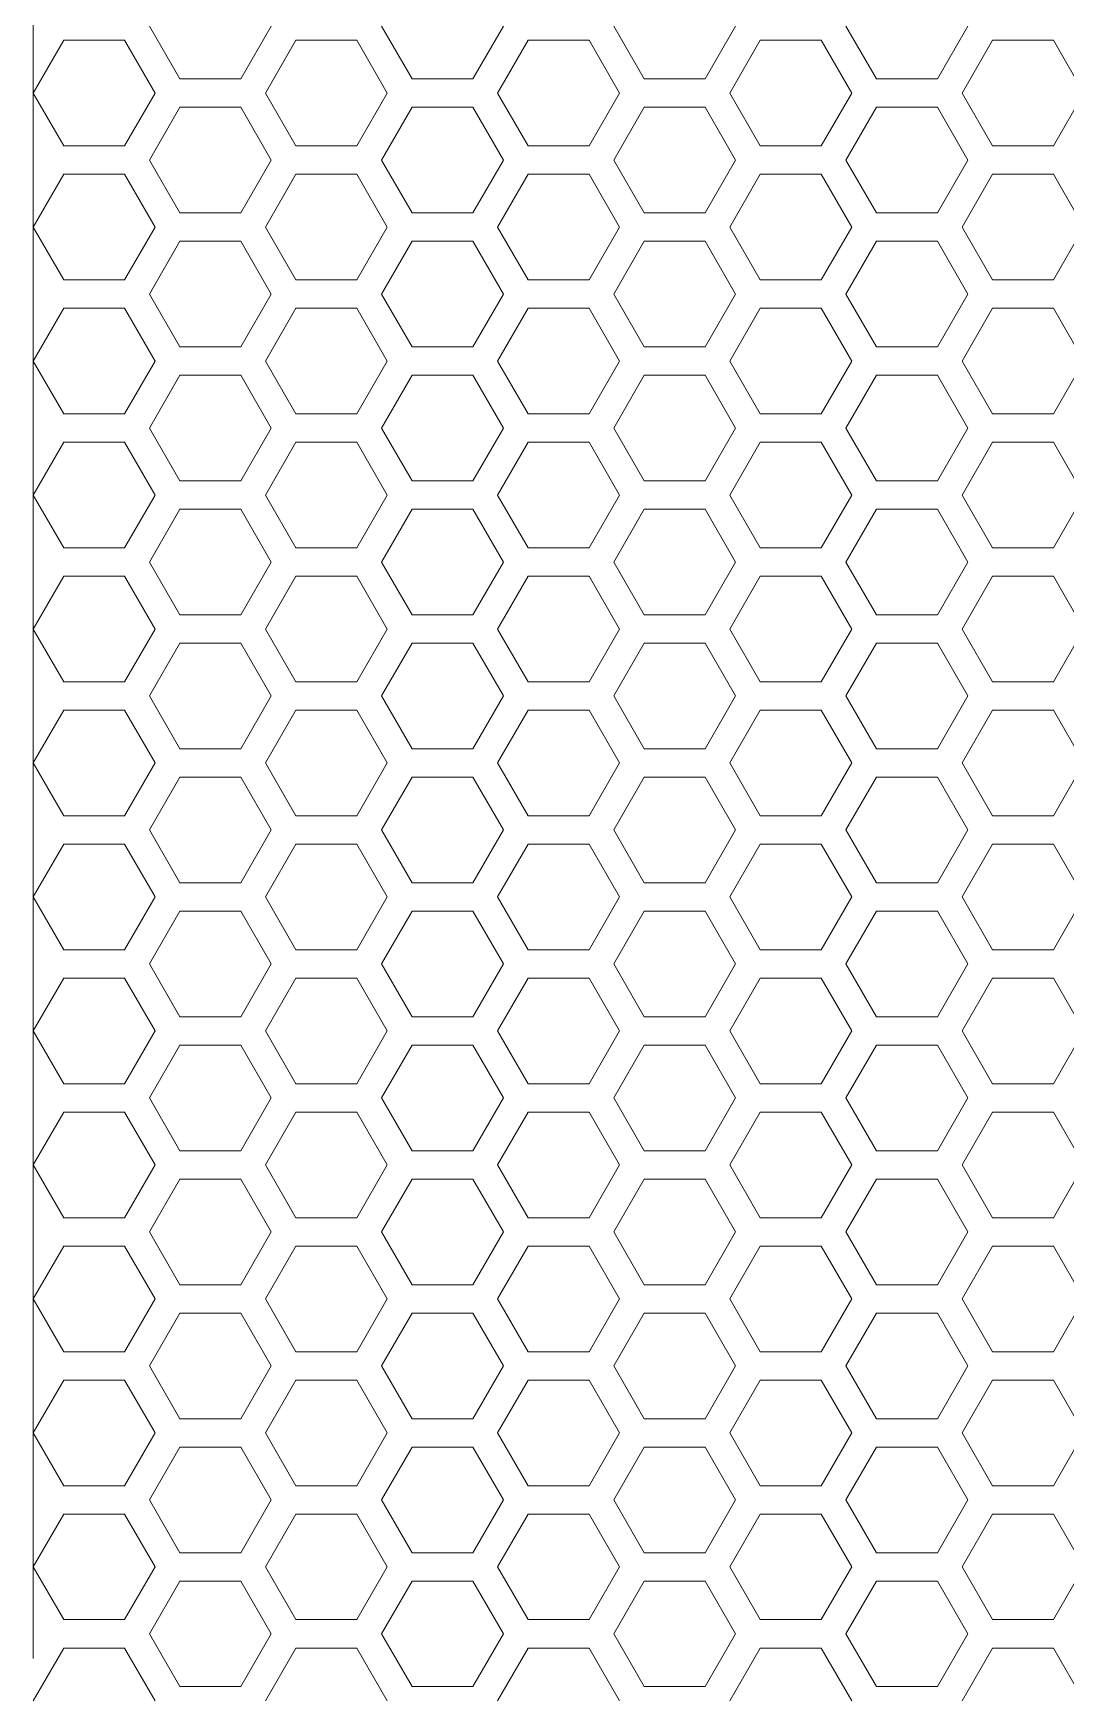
# Model space of a CAD drawing. Header units: millimetres. Extents: x 0 to 140, y -17 to 195.
# Drawn here: x 103.6 to 108.22, y 137.03 to 144.45 of the extents above; entities that cross this region are included whole.
import ezdxf

# ---------------------------------------------------------------- set-up
doc = ezdxf.new("R2010")
doc.units = ezdxf.units.MM
doc.layers.add('4203-42785_1_0', color=7, linetype='Continuous')

# ---------------------------------------------------------------- blocks, each defined once
blk = doc.blocks.new('a')
at = {"layer": '4203-42785_1_0', "color": 0, "linetype": 'ByBlock', "lineweight": 9}
for p, q in [((1506.9262, 457.2889), (1506.8194, 457.104)), ((1507.1396, 457.2889), (1506.9262, 457.2889)), ((1507.2464, 457.104), (1507.1396, 457.2889)), ((1507.2261, 457.3388), (1507.3328, 457.1539)), ((1507.5463, 457.1539), (1507.653, 457.3388)), ((1507.7395, 457.2889), (1507.6327, 457.104)), ((1507.9529, 457.2889), (1507.7395, 457.2889)), ((1508.0596, 457.104), (1507.9529, 457.2889)), ((1508.0394, 457.3388), (1508.1461, 457.1539)), ((1508.3595, 457.1539), (1508.4662, 457.3388)), ((1508.5527, 457.2889), (1508.446, 457.104)), ((1508.7661, 457.2889), (1508.5527, 457.2889)), ((1508.8728, 457.104), (1508.7661, 457.2889)), ((1508.8527, 457.3388), (1508.9594, 457.1539)), ((1509.1728, 457.1539), (1509.2795, 457.3388)), ((1509.366, 457.2889), (1509.2593, 457.104)), ((1509.5794, 457.2889), (1509.366, 457.2889)), ((1509.6862, 457.104), (1509.5794, 457.2889)), ((1509.6659, 457.3388), (1509.7726, 457.1539)), ((1509.9861, 457.1539), (1510.0928, 457.3388)), ((1510.1793, 457.2889), (1510.0725, 457.104)), ((1510.3927, 457.2889), (1510.1793, 457.2889)), ((1510.4994, 457.104), (1510.3927, 457.2889)), ((1507.3328, 457.1539), (1507.5463, 457.1539)), ((1508.1461, 457.1539), (1508.3595, 457.1539)), ((1508.9594, 457.1539), (1509.1728, 457.1539)), ((1509.7726, 457.1539), (1509.9861, 457.1539)), ((1506.8194, 457.104), (1506.9262, 456.9191)), ((1507.1396, 456.9191), (1507.2464, 457.104)), ((1507.6327, 457.104), (1507.7395, 456.9191)), ((1507.9529, 456.9191), (1508.0596, 457.104)), ((1508.446, 457.104), (1508.5527, 456.9191)), ((1508.7661, 456.9191), (1508.8728, 457.104)), ((1509.2593, 457.104), (1509.366, 456.9191)), ((1509.5794, 456.9191), (1509.6862, 457.104)), ((1510.0725, 457.104), (1510.1793, 456.9191)), ((1510.3927, 456.9191), (1510.4994, 457.104)), ((1507.3328, 457.0541), (1507.2261, 456.8692)), ((1507.5463, 457.0541), (1507.3328, 457.0541)), ((1507.653, 456.8692), (1507.5463, 457.0541)), ((1508.1461, 457.0541), (1508.0394, 456.8692)), ((1508.3595, 457.0541), (1508.1461, 457.0541)), ((1508.4662, 456.8692), (1508.3595, 457.0541)), ((1508.9594, 457.0541), (1508.8527, 456.8692)), ((1509.1728, 457.0541), (1508.9594, 457.0541)), ((1509.2795, 456.8692), (1509.1728, 457.0541)), ((1509.7726, 457.0541), (1509.6659, 456.8692)), ((1509.9861, 457.0541), (1509.7726, 457.0541)), ((1510.0928, 456.8692), (1509.9861, 457.0541)), ((1506.9262, 456.9191), (1507.1396, 456.9191)), ((1507.7395, 456.9191), (1507.9529, 456.9191)), ((1508.5527, 456.9191), (1508.7661, 456.9191)), ((1509.366, 456.9191), (1509.5794, 456.9191)), ((1510.1793, 456.9191), (1510.3927, 456.9191)), ((1507.2261, 456.8692), (1507.3328, 456.6844)), ((1507.5463, 456.6844), (1507.653, 456.8692)), ((1508.0394, 456.8692), (1508.1461, 456.6844)), ((1508.3595, 456.6844), (1508.4662, 456.8692)), ((1508.8527, 456.8692), (1508.9594, 456.6844)), ((1509.1728, 456.6844), (1509.2795, 456.8692)), ((1509.6659, 456.8692), (1509.7726, 456.6844)), ((1509.9861, 456.6844), (1510.0928, 456.8692)), ((1506.9262, 456.8193), (1506.8194, 456.6345)), ((1507.1396, 456.8193), (1506.9262, 456.8193)), ((1507.2464, 456.6345), (1507.1396, 456.8193)), ((1507.7395, 456.8193), (1507.6327, 456.6345)), ((1507.9529, 456.8193), (1507.7395, 456.8193)), ((1508.0596, 456.6345), (1507.9529, 456.8193)), ((1508.5527, 456.8193), (1508.446, 456.6345)), ((1508.7661, 456.8193), (1508.5527, 456.8193)), ((1508.8728, 456.6345), (1508.7661, 456.8193)), ((1509.366, 456.8193), (1509.2593, 456.6345)), ((1509.5794, 456.8193), (1509.366, 456.8193)), ((1509.6862, 456.6345), (1509.5794, 456.8193)), ((1510.1793, 456.8193), (1510.0725, 456.6345)), ((1510.3927, 456.8193), (1510.1793, 456.8193)), ((1510.4994, 456.6345), (1510.3927, 456.8193)), ((1507.3328, 456.6844), (1507.5463, 456.6844)), ((1508.1461, 456.6844), (1508.3595, 456.6844)), ((1508.9594, 456.6844), (1509.1728, 456.6844)), ((1509.7726, 456.6844), (1509.9861, 456.6844)), ((1506.8194, 456.6345), (1506.9262, 456.4496)), ((1507.1396, 456.4496), (1507.2464, 456.6345)), ((1507.6327, 456.6345), (1507.7395, 456.4496)), ((1507.9529, 456.4496), (1508.0596, 456.6345)), ((1508.446, 456.6345), (1508.5527, 456.4496)), ((1508.7661, 456.4496), (1508.8728, 456.6345)), ((1509.2593, 456.6345), (1509.366, 456.4496)), ((1509.5794, 456.4496), (1509.6862, 456.6345)), ((1510.0725, 456.6345), (1510.1793, 456.4496)), ((1510.3927, 456.4496), (1510.4994, 456.6345)), ((1507.3328, 456.5846), (1507.2261, 456.3997)), ((1507.5463, 456.5846), (1507.3328, 456.5846)), ((1507.653, 456.3997), (1507.5463, 456.5846)), ((1508.1461, 456.5846), (1508.0394, 456.3997)), ((1508.3595, 456.5846), (1508.1461, 456.5846)), ((1508.4662, 456.3997), (1508.3595, 456.5846)), ((1508.9594, 456.5846), (1508.8527, 456.3997)), ((1509.1728, 456.5846), (1508.9594, 456.5846)), ((1509.2795, 456.3997), (1509.1728, 456.5846)), ((1509.7726, 456.5846), (1509.6659, 456.3997)), ((1509.9861, 456.5846), (1509.7726, 456.5846)), ((1510.0928, 456.3997), (1509.9861, 456.5846)), ((1506.9262, 456.4496), (1507.1396, 456.4496)), ((1507.7395, 456.4496), (1507.9529, 456.4496)), ((1508.5527, 456.4496), (1508.7661, 456.4496)), ((1509.366, 456.4496), (1509.5794, 456.4496)), ((1510.1793, 456.4496), (1510.3927, 456.4496)), ((1507.2261, 456.3997), (1507.3328, 456.2148)), ((1507.5463, 456.2148), (1507.653, 456.3997)), ((1508.0394, 456.3997), (1508.1461, 456.2148)), ((1508.3595, 456.2148), (1508.4662, 456.3997)), ((1508.8527, 456.3997), (1508.9594, 456.2148)), ((1509.1728, 456.2148), (1509.2795, 456.3997)), ((1509.6659, 456.3997), (1509.7726, 456.2148)), ((1509.9861, 456.2148), (1510.0928, 456.3997)), ((1506.9262, 456.3498), (1506.8194, 456.1649)), ((1507.1396, 456.3498), (1506.9262, 456.3498)), ((1507.2464, 456.1649), (1507.1396, 456.3498)), ((1507.7395, 456.3498), (1507.6327, 456.1649)), ((1507.9529, 456.3498), (1507.7395, 456.3498)), ((1508.0596, 456.1649), (1507.9529, 456.3498)), ((1508.5527, 456.3498), (1508.446, 456.1649)), ((1508.7661, 456.3498), (1508.5527, 456.3498)), ((1508.8728, 456.1649), (1508.7661, 456.3498)), ((1509.366, 456.3498), (1509.2593, 456.1649)), ((1509.5794, 456.3498), (1509.366, 456.3498)), ((1509.6862, 456.1649), (1509.5794, 456.3498)), ((1510.1793, 456.3498), (1510.0725, 456.1649)), ((1510.3927, 456.3498), (1510.1793, 456.3498)), ((1510.4994, 456.1649), (1510.3927, 456.3498)), ((1507.3328, 456.2148), (1507.5463, 456.2148)), ((1508.1461, 456.2148), (1508.3595, 456.2148)), ((1508.9594, 456.2148), (1509.1728, 456.2148)), ((1509.7726, 456.2148), (1509.9861, 456.2148)), ((1506.8194, 456.1649), (1506.9262, 455.9801)), ((1507.1396, 455.9801), (1507.2464, 456.1649)), ((1507.6327, 456.1649), (1507.7395, 455.9801)), ((1507.9529, 455.9801), (1508.0596, 456.1649)), ((1508.446, 456.1649), (1508.5527, 455.9801)), ((1508.7661, 455.9801), (1508.8728, 456.1649)), ((1509.2593, 456.1649), (1509.366, 455.9801)), ((1509.5794, 455.9801), (1509.6862, 456.1649)), ((1510.0725, 456.1649), (1510.1793, 455.9801)), ((1510.3927, 455.9801), (1510.4994, 456.1649)), ((1507.3328, 456.115), (1507.2261, 455.9301)), ((1507.5463, 456.115), (1507.3328, 456.115)), ((1507.653, 455.9301), (1507.5463, 456.115)), ((1508.1461, 456.115), (1508.0394, 455.9301)), ((1508.3595, 456.115), (1508.1461, 456.115)), ((1508.4662, 455.9301), (1508.3595, 456.115)), ((1508.9594, 456.115), (1508.8527, 455.9301)), ((1509.1728, 456.115), (1508.9594, 456.115)), ((1509.2795, 455.9301), (1509.1728, 456.115)), ((1509.7726, 456.115), (1509.6659, 455.9301)), ((1509.9861, 456.115), (1509.7726, 456.115)), ((1510.0928, 455.9301), (1509.9861, 456.115)), ((1506.9262, 455.9801), (1507.1396, 455.9801)), ((1507.7395, 455.9801), (1507.9529, 455.9801)), ((1508.5527, 455.9801), (1508.7661, 455.9801)), ((1509.366, 455.9801), (1509.5794, 455.9801)), ((1510.1793, 455.9801), (1510.3927, 455.9801)), ((1507.2261, 455.9301), (1507.3328, 455.7453)), ((1507.5463, 455.7453), (1507.653, 455.9301)), ((1508.0394, 455.9301), (1508.1461, 455.7453)), ((1508.3595, 455.7453), (1508.4662, 455.9301)), ((1508.8527, 455.9301), (1508.9594, 455.7453)), ((1509.1728, 455.7453), (1509.2795, 455.9301)), ((1509.6659, 455.9301), (1509.7726, 455.7453)), ((1509.9861, 455.7453), (1510.0928, 455.9301)), ((1506.9262, 455.8802), (1506.8194, 455.6954)), ((1507.1396, 455.8802), (1506.9262, 455.8802)), ((1507.2464, 455.6954), (1507.1396, 455.8802)), ((1507.7395, 455.8802), (1507.6327, 455.6954)), ((1507.9529, 455.8802), (1507.7395, 455.8802)), ((1508.0596, 455.6954), (1507.9529, 455.8802)), ((1508.5527, 455.8802), (1508.446, 455.6954)), ((1508.7661, 455.8802), (1508.5527, 455.8802)), ((1508.8728, 455.6954), (1508.7661, 455.8802)), ((1509.366, 455.8802), (1509.2593, 455.6954)), ((1509.5794, 455.8802), (1509.366, 455.8802)), ((1509.6862, 455.6954), (1509.5794, 455.8802)), ((1510.1793, 455.8802), (1510.0725, 455.6954)), ((1510.3927, 455.8802), (1510.1793, 455.8802)), ((1510.4994, 455.6954), (1510.3927, 455.8802)), ((1507.3328, 455.7453), (1507.5463, 455.7453)), ((1508.1461, 455.7453), (1508.3595, 455.7453)), ((1508.9594, 455.7453), (1509.1728, 455.7453)), ((1509.7726, 455.7453), (1509.9861, 455.7453)), ((1506.8194, 455.6954), (1506.9262, 455.5105)), ((1507.1396, 455.5105), (1507.2464, 455.6954)), ((1507.6327, 455.6954), (1507.7395, 455.5105)), ((1507.9529, 455.5105), (1508.0596, 455.6954)), ((1508.446, 455.6954), (1508.5527, 455.5105)), ((1508.7661, 455.5105), (1508.8728, 455.6954)), ((1509.2593, 455.6954), (1509.366, 455.5105)), ((1509.5794, 455.5105), (1509.6862, 455.6954)), ((1510.0725, 455.6954), (1510.1793, 455.5105)), ((1510.3927, 455.5105), (1510.4994, 455.6954)), ((1507.3328, 455.6455), (1507.2261, 455.4606)), ((1507.5463, 455.6455), (1507.3328, 455.6455)), ((1507.653, 455.4606), (1507.5463, 455.6455)), ((1508.1461, 455.6455), (1508.0394, 455.4606)), ((1508.3595, 455.6455), (1508.1461, 455.6455)), ((1508.4662, 455.4606), (1508.3595, 455.6455)), ((1508.9594, 455.6455), (1508.8527, 455.4606)), ((1509.1728, 455.6455), (1508.9594, 455.6455)), ((1509.2795, 455.4606), (1509.1728, 455.6455)), ((1509.7726, 455.6455), (1509.6659, 455.4606)), ((1509.9861, 455.6455), (1509.7726, 455.6455)), ((1510.0928, 455.4606), (1509.9861, 455.6455)), ((1506.9262, 455.5105), (1507.1396, 455.5105)), ((1507.7395, 455.5105), (1507.9529, 455.5105)), ((1508.5527, 455.5105), (1508.7661, 455.5105)), ((1509.366, 455.5105), (1509.5794, 455.5105)), ((1510.1793, 455.5105), (1510.3927, 455.5105)), ((1507.2261, 455.4606), (1507.3328, 455.2757)), ((1507.5463, 455.2757), (1507.653, 455.4606)), ((1508.0394, 455.4606), (1508.1461, 455.2757)), ((1508.3595, 455.2757), (1508.4662, 455.4606)), ((1508.8527, 455.4606), (1508.9594, 455.2757)), ((1509.1728, 455.2757), (1509.2795, 455.4606)), ((1509.6659, 455.4606), (1509.7726, 455.2757)), ((1509.9861, 455.2757), (1510.0928, 455.4606)), ((1506.9262, 455.4107), (1506.8194, 455.2258)), ((1507.1396, 455.4107), (1506.9262, 455.4107)), ((1507.2464, 455.2258), (1507.1396, 455.4107)), ((1507.7395, 455.4107), (1507.6327, 455.2258)), ((1507.9529, 455.4107), (1507.7395, 455.4107)), ((1508.0596, 455.2258), (1507.9529, 455.4107)), ((1508.5527, 455.4107), (1508.446, 455.2258)), ((1508.7661, 455.4107), (1508.5527, 455.4107)), ((1508.8728, 455.2258), (1508.7661, 455.4107)), ((1509.366, 455.4107), (1509.2593, 455.2258)), ((1509.5794, 455.4107), (1509.366, 455.4107)), ((1509.6862, 455.2258), (1509.5794, 455.4107)), ((1510.1793, 455.4107), (1510.0725, 455.2258)), ((1510.3927, 455.4107), (1510.1793, 455.4107)), ((1510.4994, 455.2258), (1510.3927, 455.4107)), ((1507.3328, 455.2757), (1507.5463, 455.2757)), ((1508.1461, 455.2757), (1508.3595, 455.2757)), ((1508.9594, 455.2757), (1509.1728, 455.2757)), ((1509.7726, 455.2757), (1509.9861, 455.2757)), ((1506.8194, 455.2258), (1506.9262, 455.041)), ((1507.1396, 455.041), (1507.2464, 455.2258)), ((1507.6327, 455.2258), (1507.7395, 455.041)), ((1507.9529, 455.041), (1508.0596, 455.2258)), ((1508.446, 455.2258), (1508.5527, 455.041)), ((1508.7661, 455.041), (1508.8728, 455.2258)), ((1509.2593, 455.2258), (1509.366, 455.041)), ((1509.5794, 455.041), (1509.6862, 455.2258)), ((1510.0725, 455.2258), (1510.1793, 455.041)), ((1510.3927, 455.041), (1510.4994, 455.2258)), ((1507.3328, 455.1759), (1507.2261, 454.9911)), ((1507.5463, 455.1759), (1507.3328, 455.1759)), ((1507.653, 454.9911), (1507.5463, 455.1759)), ((1508.1461, 455.1759), (1508.0394, 454.9911)), ((1508.3595, 455.1759), (1508.1461, 455.1759)), ((1508.4662, 454.9911), (1508.3595, 455.1759)), ((1508.9594, 455.1759), (1508.8527, 454.9911)), ((1509.1728, 455.1759), (1508.9594, 455.1759)), ((1509.2795, 454.9911), (1509.1728, 455.1759)), ((1509.7726, 455.1759), (1509.6659, 454.9911)), ((1509.9861, 455.1759), (1509.7726, 455.1759)), ((1510.0928, 454.9911), (1509.9861, 455.1759)), ((1506.9262, 455.041), (1507.1396, 455.041)), ((1507.7395, 455.041), (1507.9529, 455.041)), ((1508.5527, 455.041), (1508.7661, 455.041)), ((1509.366, 455.041), (1509.5794, 455.041)), ((1510.1793, 455.041), (1510.3927, 455.041)), ((1507.2261, 454.9911), (1507.3328, 454.8062)), ((1507.5463, 454.8062), (1507.653, 454.9911)), ((1508.0394, 454.9911), (1508.1461, 454.8062)), ((1508.3595, 454.8062), (1508.4662, 454.9911)), ((1508.8527, 454.9911), (1508.9594, 454.8062)), ((1509.1728, 454.8062), (1509.2795, 454.9911)), ((1509.6659, 454.9911), (1509.7726, 454.8062)), ((1509.9861, 454.8062), (1510.0928, 454.9911)), ((1506.9262, 454.9411), (1506.8194, 454.7563)), ((1507.1396, 454.9411), (1506.9262, 454.9411)), ((1507.2464, 454.7563), (1507.1396, 454.9411)), ((1507.7395, 454.9411), (1507.6327, 454.7563)), ((1507.9529, 454.9411), (1507.7395, 454.9411)), ((1508.0596, 454.7563), (1507.9529, 454.9411)), ((1508.5527, 454.9411), (1508.446, 454.7563)), ((1508.7661, 454.9411), (1508.5527, 454.9411)), ((1508.8728, 454.7563), (1508.7661, 454.9411)), ((1509.366, 454.9411), (1509.2593, 454.7563)), ((1509.5794, 454.9411), (1509.366, 454.9411)), ((1509.6862, 454.7563), (1509.5794, 454.9411)), ((1510.1793, 454.9411), (1510.0725, 454.7563)), ((1510.3927, 454.9411), (1510.1793, 454.9411)), ((1510.4994, 454.7563), (1510.3927, 454.9411)), ((1507.3328, 454.8062), (1507.5463, 454.8062)), ((1508.1461, 454.8062), (1508.3595, 454.8062)), ((1508.9594, 454.8062), (1509.1728, 454.8062)), ((1509.7726, 454.8062), (1509.9861, 454.8062)), ((1506.8194, 454.7563), (1506.9262, 454.5714)), ((1507.1396, 454.5714), (1507.2464, 454.7563)), ((1507.6327, 454.7563), (1507.7395, 454.5714)), ((1507.9529, 454.5714), (1508.0596, 454.7563)), ((1508.446, 454.7563), (1508.5527, 454.5714)), ((1508.7661, 454.5714), (1508.8728, 454.7563)), ((1509.2593, 454.7563), (1509.366, 454.5714)), ((1509.5794, 454.5714), (1509.6862, 454.7563)), ((1510.0725, 454.7563), (1510.1793, 454.5714)), ((1510.3927, 454.5714), (1510.4994, 454.7563)), ((1507.3328, 454.7064), (1507.2261, 454.5215)), ((1507.5463, 454.7064), (1507.3328, 454.7064)), ((1507.653, 454.5215), (1507.5463, 454.7064)), ((1508.1461, 454.7064), (1508.0394, 454.5215)), ((1508.3595, 454.7064), (1508.1461, 454.7064)), ((1508.4662, 454.5215), (1508.3595, 454.7064)), ((1508.9594, 454.7064), (1508.8527, 454.5215)), ((1509.1728, 454.7064), (1508.9594, 454.7064)), ((1509.2795, 454.5215), (1509.1728, 454.7064)), ((1509.7726, 454.7064), (1509.6659, 454.5215)), ((1509.9861, 454.7064), (1509.7726, 454.7064)), ((1510.0928, 454.5215), (1509.9861, 454.7064)), ((1506.9262, 454.5714), (1507.1396, 454.5714)), ((1507.7395, 454.5714), (1507.9529, 454.5714)), ((1508.5527, 454.5714), (1508.7661, 454.5714)), ((1509.366, 454.5714), (1509.5794, 454.5714)), ((1510.1793, 454.5714), (1510.3927, 454.5714)), ((1507.2261, 454.5215), (1507.3328, 454.3366)), ((1507.5463, 454.3366), (1507.653, 454.5215)), ((1508.0394, 454.5215), (1508.1461, 454.3366)), ((1508.3595, 454.3366), (1508.4662, 454.5215)), ((1508.8527, 454.5215), (1508.9594, 454.3366)), ((1509.1728, 454.3366), (1509.2795, 454.5215)), ((1509.6659, 454.5215), (1509.7726, 454.3366)), ((1509.9861, 454.3366), (1510.0928, 454.5215)), ((1506.9262, 454.4716), (1506.8194, 454.2867)), ((1507.1396, 454.4716), (1506.9262, 454.4716)), ((1507.2464, 454.2867), (1507.1396, 454.4716)), ((1507.7395, 454.4716), (1507.6327, 454.2867)), ((1507.9529, 454.4716), (1507.7395, 454.4716)), ((1508.0596, 454.2867), (1507.9529, 454.4716)), ((1508.5527, 454.4716), (1508.446, 454.2867)), ((1508.7661, 454.4716), (1508.5527, 454.4716)), ((1508.8728, 454.2867), (1508.7661, 454.4716)), ((1509.366, 454.4716), (1509.2593, 454.2867)), ((1509.5794, 454.4716), (1509.366, 454.4716)), ((1509.6862, 454.2867), (1509.5794, 454.4716)), ((1510.1793, 454.4716), (1510.0725, 454.2867)), ((1510.3927, 454.4716), (1510.1793, 454.4716)), ((1510.4994, 454.2867), (1510.3927, 454.4716)), ((1507.3328, 454.3366), (1507.5463, 454.3366)), ((1508.1461, 454.3366), (1508.3595, 454.3366)), ((1508.9594, 454.3366), (1509.1728, 454.3366)), ((1509.7726, 454.3366), (1509.9861, 454.3366)), ((1506.8194, 454.2867), (1506.9262, 454.1019)), ((1507.1396, 454.1019), (1507.2464, 454.2867)), ((1507.6327, 454.2867), (1507.7395, 454.1019)), ((1507.9529, 454.1019), (1508.0596, 454.2867)), ((1508.446, 454.2867), (1508.5527, 454.1019)), ((1508.7661, 454.1019), (1508.8728, 454.2867)), ((1509.2593, 454.2867), (1509.366, 454.1019)), ((1509.5794, 454.1019), (1509.6862, 454.2867)), ((1510.0725, 454.2867), (1510.1793, 454.1019)), ((1510.3927, 454.1019), (1510.4994, 454.2867)), ((1507.3328, 454.2368), (1507.2261, 454.052)), ((1507.5463, 454.2368), (1507.3328, 454.2368)), ((1507.653, 454.052), (1507.5463, 454.2368)), ((1508.1461, 454.2368), (1508.0394, 454.052)), ((1508.3595, 454.2368), (1508.1461, 454.2368)), ((1508.4662, 454.052), (1508.3595, 454.2368)), ((1508.9594, 454.2368), (1508.8527, 454.052)), ((1509.1728, 454.2368), (1508.9594, 454.2368)), ((1509.2795, 454.052), (1509.1728, 454.2368)), ((1509.7726, 454.2368), (1509.6659, 454.052)), ((1509.9861, 454.2368), (1509.7726, 454.2368)), ((1510.0928, 454.052), (1509.9861, 454.2368)), ((1506.9262, 454.1019), (1507.1396, 454.1019)), ((1507.7395, 454.1019), (1507.9529, 454.1019)), ((1508.5527, 454.1019), (1508.7661, 454.1019)), ((1509.366, 454.1019), (1509.5794, 454.1019)), ((1510.1793, 454.1019), (1510.3927, 454.1019)), ((1507.2261, 454.052), (1507.3328, 453.8671)), ((1507.5463, 453.8671), (1507.653, 454.052)), ((1508.0394, 454.052), (1508.1461, 453.8671)), ((1508.3595, 453.8671), (1508.4662, 454.052)), ((1508.8527, 454.052), (1508.9594, 453.8671)), ((1509.1728, 453.8671), (1509.2795, 454.052)), ((1509.6659, 454.052), (1509.7726, 453.8671)), ((1509.9861, 453.8671), (1510.0928, 454.052)), ((1506.9262, 454.0021), (1506.8194, 453.8172)), ((1507.1396, 454.0021), (1506.9262, 454.0021)), ((1507.2464, 453.8172), (1507.1396, 454.0021)), ((1507.7395, 454.0021), (1507.6327, 453.8172)), ((1507.9529, 454.0021), (1507.7395, 454.0021)), ((1508.0596, 453.8172), (1507.9529, 454.0021)), ((1508.5527, 454.0021), (1508.446, 453.8172)), ((1508.7661, 454.0021), (1508.5527, 454.0021)), ((1508.8728, 453.8172), (1508.7661, 454.0021)), ((1509.366, 454.0021), (1509.2593, 453.8172)), ((1509.5794, 454.0021), (1509.366, 454.0021)), ((1509.6862, 453.8172), (1509.5794, 454.0021)), ((1510.1793, 454.0021), (1510.0725, 453.8172)), ((1510.3927, 454.0021), (1510.1793, 454.0021)), ((1510.4994, 453.8172), (1510.3927, 454.0021)), ((1507.3328, 453.8671), (1507.5463, 453.8671)), ((1508.1461, 453.8671), (1508.3595, 453.8671)), ((1508.9594, 453.8671), (1509.1728, 453.8671)), ((1509.7726, 453.8671), (1509.9861, 453.8671)), ((1506.8194, 453.8172), (1506.9262, 453.6323)), ((1507.1396, 453.6323), (1507.2464, 453.8172)), ((1507.6327, 453.8172), (1507.7395, 453.6323)), ((1507.9529, 453.6323), (1508.0596, 453.8172)), ((1508.446, 453.8172), (1508.5527, 453.6323)), ((1508.7661, 453.6323), (1508.8728, 453.8172)), ((1509.2593, 453.8172), (1509.366, 453.6323)), ((1509.5794, 453.6323), (1509.6862, 453.8172)), ((1510.0725, 453.8172), (1510.1793, 453.6323)), ((1510.3927, 453.6323), (1510.4994, 453.8172)), ((1507.3328, 453.7673), (1507.2261, 453.5824)), ((1507.5463, 453.7673), (1507.3328, 453.7673)), ((1507.653, 453.5824), (1507.5463, 453.7673)), ((1508.1461, 453.7673), (1508.0394, 453.5824)), ((1508.3595, 453.7673), (1508.1461, 453.7673)), ((1508.4662, 453.5824), (1508.3595, 453.7673)), ((1508.9594, 453.7673), (1508.8527, 453.5824)), ((1509.1728, 453.7673), (1508.9594, 453.7673)), ((1509.2795, 453.5824), (1509.1728, 453.7673)), ((1509.7726, 453.7673), (1509.6659, 453.5824)), ((1509.9861, 453.7673), (1509.7726, 453.7673)), ((1510.0928, 453.5824), (1509.9861, 453.7673)), ((1506.9262, 453.6323), (1507.1396, 453.6323)), ((1507.7395, 453.6323), (1507.9529, 453.6323)), ((1508.5527, 453.6323), (1508.7661, 453.6323)), ((1509.366, 453.6323), (1509.5794, 453.6323)), ((1510.1793, 453.6323), (1510.3927, 453.6323)), ((1507.2261, 453.5824), (1507.3328, 453.3976)), ((1507.5463, 453.3976), (1507.653, 453.5824)), ((1508.0394, 453.5824), (1508.1461, 453.3976)), ((1508.3595, 453.3976), (1508.4662, 453.5824)), ((1508.8527, 453.5824), (1508.9594, 453.3976)), ((1509.1728, 453.3976), (1509.2795, 453.5824)), ((1509.6659, 453.5824), (1509.7726, 453.3976)), ((1509.9861, 453.3976), (1510.0928, 453.5824)), ((1506.9262, 453.5325), (1506.8194, 453.3477)), ((1507.1396, 453.5325), (1506.9262, 453.5325)), ((1507.2464, 453.3477), (1507.1396, 453.5325)), ((1507.7395, 453.5325), (1507.6327, 453.3477)), ((1507.9529, 453.5325), (1507.7395, 453.5325)), ((1508.0596, 453.3477), (1507.9529, 453.5325)), ((1508.5527, 453.5325), (1508.446, 453.3477)), ((1508.7661, 453.5325), (1508.5527, 453.5325)), ((1508.8728, 453.3477), (1508.7661, 453.5325)), ((1509.366, 453.5325), (1509.2593, 453.3477)), ((1509.5794, 453.5325), (1509.366, 453.5325)), ((1509.6862, 453.3477), (1509.5794, 453.5325)), ((1510.1793, 453.5325), (1510.0725, 453.3477)), ((1510.3927, 453.5325), (1510.1793, 453.5325)), ((1510.4994, 453.3477), (1510.3927, 453.5325)), ((1507.3328, 453.3976), (1507.5463, 453.3976)), ((1508.1461, 453.3976), (1508.3595, 453.3976)), ((1508.9594, 453.3976), (1509.1728, 453.3976)), ((1509.7726, 453.3976), (1509.9861, 453.3976)), ((1506.8194, 453.3477), (1506.9262, 453.1628)), ((1507.1396, 453.1628), (1507.2464, 453.3477)), ((1507.6327, 453.3477), (1507.7395, 453.1628)), ((1507.9529, 453.1628), (1508.0596, 453.3477)), ((1508.446, 453.3477), (1508.5527, 453.1628)), ((1508.7661, 453.1628), (1508.8728, 453.3477)), ((1509.2593, 453.3477), (1509.366, 453.1628)), ((1509.5794, 453.1628), (1509.6862, 453.3477)), ((1510.0725, 453.3477), (1510.1793, 453.1628)), ((1510.3927, 453.1628), (1510.4994, 453.3477)), ((1507.3328, 453.2977), (1507.2261, 453.1129)), ((1507.5463, 453.2977), (1507.3328, 453.2977)), ((1507.653, 453.1129), (1507.5463, 453.2977)), ((1508.1461, 453.2977), (1508.0394, 453.1129)), ((1508.3595, 453.2977), (1508.1461, 453.2977)), ((1508.4662, 453.1129), (1508.3595, 453.2977)), ((1508.9594, 453.2977), (1508.8527, 453.1129)), ((1509.1728, 453.2977), (1508.9594, 453.2977)), ((1509.2795, 453.1129), (1509.1728, 453.2977)), ((1509.7726, 453.2977), (1509.6659, 453.1129)), ((1509.9861, 453.2977), (1509.7726, 453.2977)), ((1510.0928, 453.1129), (1509.9861, 453.2977)), ((1506.9262, 453.1628), (1507.1396, 453.1628)), ((1507.7395, 453.1628), (1507.9529, 453.1628)), ((1508.5527, 453.1628), (1508.7661, 453.1628)), ((1509.366, 453.1628), (1509.5794, 453.1628)), ((1510.1793, 453.1628), (1510.3927, 453.1628)), ((1507.2261, 453.1129), (1507.3328, 452.928)), ((1507.5463, 452.928), (1507.653, 453.1129)), ((1508.0394, 453.1129), (1508.1461, 452.928)), ((1508.3595, 452.928), (1508.4662, 453.1129)), ((1508.8527, 453.1129), (1508.9594, 452.928)), ((1509.1728, 452.928), (1509.2795, 453.1129)), ((1509.6659, 453.1129), (1509.7726, 452.928)), ((1509.9861, 452.928), (1510.0928, 453.1129)), ((1506.9262, 453.063), (1506.8194, 452.8781)), ((1507.1396, 453.063), (1506.9262, 453.063)), ((1507.2464, 452.8781), (1507.1396, 453.063)), ((1507.7395, 453.063), (1507.6327, 452.8781)), ((1507.9529, 453.063), (1507.7395, 453.063)), ((1508.0596, 452.8781), (1507.9529, 453.063)), ((1508.5527, 453.063), (1508.446, 452.8781)), ((1508.7661, 453.063), (1508.5527, 453.063)), ((1508.8728, 452.8781), (1508.7661, 453.063)), ((1509.366, 453.063), (1509.2593, 452.8781)), ((1509.5794, 453.063), (1509.366, 453.063)), ((1509.6862, 452.8781), (1509.5794, 453.063)), ((1510.1793, 453.063), (1510.0725, 452.8781)), ((1510.3927, 453.063), (1510.1793, 453.063)), ((1510.4994, 452.8781), (1510.3927, 453.063)), ((1507.3328, 452.928), (1507.5463, 452.928)), ((1508.1461, 452.928), (1508.3595, 452.928)), ((1508.9594, 452.928), (1509.1728, 452.928)), ((1509.7726, 452.928), (1509.9861, 452.928)), ((1506.8194, 452.8781), (1506.9262, 452.6932)), ((1507.1396, 452.6932), (1507.2464, 452.8781)), ((1507.6327, 452.8781), (1507.7395, 452.6932)), ((1507.9529, 452.6932), (1508.0596, 452.8781)), ((1508.446, 452.8781), (1508.5527, 452.6932)), ((1508.7661, 452.6932), (1508.8728, 452.8781)), ((1509.2593, 452.8781), (1509.366, 452.6932)), ((1509.5794, 452.6932), (1509.6862, 452.8781)), ((1510.0725, 452.8781), (1510.1793, 452.6932)), ((1510.3927, 452.6932), (1510.4994, 452.8781)), ((1507.3328, 452.8282), (1507.2261, 452.6433)), ((1507.5463, 452.8282), (1507.3328, 452.8282)), ((1507.653, 452.6433), (1507.5463, 452.8282)), ((1508.1461, 452.8282), (1508.0394, 452.6433)), ((1508.3595, 452.8282), (1508.1461, 452.8282)), ((1508.4662, 452.6433), (1508.3595, 452.8282)), ((1508.9594, 452.8282), (1508.8527, 452.6433)), ((1509.1728, 452.8282), (1508.9594, 452.8282)), ((1509.2795, 452.6433), (1509.1728, 452.8282)), ((1509.7726, 452.8282), (1509.6659, 452.6433)), ((1509.9861, 452.8282), (1509.7726, 452.8282)), ((1510.0928, 452.6433), (1509.9861, 452.8282)), ((1506.9262, 452.6932), (1507.1396, 452.6932)), ((1507.7395, 452.6932), (1507.9529, 452.6932)), ((1508.5527, 452.6932), (1508.7661, 452.6932)), ((1509.366, 452.6932), (1509.5794, 452.6932)), ((1510.1793, 452.6932), (1510.3927, 452.6932)), ((1507.2261, 452.6433), (1507.3328, 452.4585)), ((1507.5463, 452.4585), (1507.653, 452.6433)), ((1508.0394, 452.6433), (1508.1461, 452.4585)), ((1508.3595, 452.4585), (1508.4662, 452.6433)), ((1508.8527, 452.6433), (1508.9594, 452.4585)), ((1509.1728, 452.4585), (1509.2795, 452.6433)), ((1509.6659, 452.6433), (1509.7726, 452.4585)), ((1509.9861, 452.4585), (1510.0928, 452.6433)), ((1506.9262, 452.5934), (1506.8194, 452.4086)), ((1507.1396, 452.5934), (1506.9262, 452.5934)), ((1507.2464, 452.4086), (1507.1396, 452.5934)), ((1507.7395, 452.5934), (1507.6327, 452.4086)), ((1507.9529, 452.5934), (1507.7395, 452.5934)), ((1508.0596, 452.4086), (1507.9529, 452.5934)), ((1508.5527, 452.5934), (1508.446, 452.4086)), ((1508.7661, 452.5934), (1508.5527, 452.5934)), ((1508.8728, 452.4086), (1508.7661, 452.5934)), ((1509.366, 452.5934), (1509.2593, 452.4086)), ((1509.5794, 452.5934), (1509.366, 452.5934)), ((1509.6862, 452.4086), (1509.5794, 452.5934)), ((1510.1793, 452.5934), (1510.0725, 452.4086)), ((1510.3927, 452.5934), (1510.1793, 452.5934)), ((1510.4994, 452.4086), (1510.3927, 452.5934)), ((1507.3328, 452.4585), (1507.5463, 452.4585)), ((1508.1461, 452.4585), (1508.3595, 452.4585)), ((1508.9594, 452.4585), (1509.1728, 452.4585)), ((1509.7726, 452.4585), (1509.9861, 452.4585)), ((1506.8194, 452.4086), (1506.9262, 452.2237)), ((1507.1396, 452.2237), (1507.2464, 452.4086)), ((1507.6327, 452.4086), (1507.7395, 452.2237)), ((1507.9529, 452.2237), (1508.0596, 452.4086)), ((1508.446, 452.4086), (1508.5527, 452.2237)), ((1508.7661, 452.2237), (1508.8728, 452.4086)), ((1509.2593, 452.4086), (1509.366, 452.2237)), ((1509.5794, 452.2237), (1509.6862, 452.4086)), ((1510.0725, 452.4086), (1510.1793, 452.2237)), ((1510.3927, 452.2237), (1510.4994, 452.4086)), ((1507.3328, 452.3587), (1507.2261, 452.1738)), ((1507.5463, 452.3587), (1507.3328, 452.3587)), ((1507.653, 452.1738), (1507.5463, 452.3587)), ((1508.1461, 452.3587), (1508.0394, 452.1738)), ((1508.3595, 452.3587), (1508.1461, 452.3587)), ((1508.4662, 452.1738), (1508.3595, 452.3587)), ((1508.9594, 452.3587), (1508.8527, 452.1738)), ((1509.1728, 452.3587), (1508.9594, 452.3587)), ((1509.2795, 452.1738), (1509.1728, 452.3587)), ((1509.7726, 452.3587), (1509.6659, 452.1738)), ((1509.9861, 452.3587), (1509.7726, 452.3587)), ((1510.0928, 452.1738), (1509.9861, 452.3587)), ((1506.9262, 452.2237), (1507.1396, 452.2237)), ((1507.2261, 452.1738), (1507.3328, 451.9889)), ((1507.5463, 451.9889), (1507.653, 452.1738)), ((1507.7395, 452.2237), (1507.9529, 452.2237)), ((1508.0394, 452.1738), (1508.1461, 451.9889)), ((1508.3595, 451.9889), (1508.4662, 452.1738)), ((1508.5527, 452.2237), (1508.7661, 452.2237)), ((1508.8527, 452.1738), (1508.9594, 451.9889)), ((1509.1728, 451.9889), (1509.2795, 452.1738)), ((1509.366, 452.2237), (1509.5794, 452.2237)), ((1509.6659, 452.1738), (1509.7726, 451.9889)), ((1509.9861, 451.9889), (1510.0928, 452.1738)), ((1510.1793, 452.2237), (1510.3927, 452.2237)), ((1506.9262, 452.1239), (1506.8194, 451.939)), ((1507.1396, 452.1239), (1506.9262, 452.1239)), ((1507.2464, 451.939), (1507.1396, 452.1239)), ((1507.7395, 452.1239), (1507.6327, 451.939)), ((1507.9529, 452.1239), (1507.7395, 452.1239)), ((1508.0596, 451.939), (1507.9529, 452.1239)), ((1508.5527, 452.1239), (1508.446, 451.939)), ((1508.7661, 452.1239), (1508.5527, 452.1239)), ((1508.8728, 451.939), (1508.7661, 452.1239)), ((1509.366, 452.1239), (1509.2593, 451.939)), ((1509.5794, 452.1239), (1509.366, 452.1239)), ((1509.6862, 451.939), (1509.5794, 452.1239)), ((1510.1793, 452.1239), (1510.0725, 451.939)), ((1510.3927, 452.1239), (1510.1793, 452.1239)), ((1510.4994, 451.939), (1510.3927, 452.1239)), ((1506.8194, 451.939), (1506.9262, 451.7542)), ((1507.1396, 451.7542), (1507.2464, 451.939)), ((1507.3328, 451.9889), (1507.5463, 451.9889)), ((1507.6327, 451.939), (1507.7395, 451.7542)), ((1507.9529, 451.7542), (1508.0596, 451.939)), ((1508.1461, 451.9889), (1508.3595, 451.9889)), ((1508.446, 451.939), (1508.5527, 451.7542)), ((1508.7661, 451.7542), (1508.8728, 451.939)), ((1508.9594, 451.9889), (1509.1728, 451.9889)), ((1509.2593, 451.939), (1509.366, 451.7542)), ((1509.5794, 451.7542), (1509.6862, 451.939)), ((1509.7726, 451.9889), (1509.9861, 451.9889)), ((1510.0725, 451.939), (1510.1793, 451.7542)), ((1510.3927, 451.7542), (1510.4994, 451.939)), ((1507.3328, 451.8891), (1507.2261, 451.7042)), ((1507.5463, 451.8891), (1507.3328, 451.8891)), ((1507.653, 451.7042), (1507.5463, 451.8891)), ((1508.1461, 451.8891), (1508.0394, 451.7042)), ((1508.3595, 451.8891), (1508.1461, 451.8891)), ((1508.4662, 451.7042), (1508.3595, 451.8891)), ((1508.9594, 451.8891), (1508.8527, 451.7042)), ((1509.1728, 451.8891), (1508.9594, 451.8891)), ((1509.2795, 451.7042), (1509.1728, 451.8891)), ((1509.7726, 451.8891), (1509.6659, 451.7042)), ((1509.9861, 451.8891), (1509.7726, 451.8891)), ((1510.0928, 451.7042), (1509.9861, 451.8891)), ((1506.9262, 451.7542), (1507.1396, 451.7542)), ((1507.2261, 451.7042), (1507.3328, 451.5194)), ((1507.5463, 451.5194), (1507.653, 451.7042)), ((1507.7395, 451.7542), (1507.9529, 451.7542)), ((1508.0394, 451.7042), (1508.1461, 451.5194)), ((1508.3595, 451.5194), (1508.4662, 451.7042)), ((1508.5527, 451.7542), (1508.7661, 451.7542)), ((1508.8527, 451.7042), (1508.9594, 451.5194)), ((1509.1728, 451.5194), (1509.2795, 451.7042)), ((1509.366, 451.7542), (1509.5794, 451.7542)), ((1509.6659, 451.7042), (1509.7726, 451.5194)), ((1509.9861, 451.5194), (1510.0928, 451.7042)), ((1510.1793, 451.7542), (1510.3927, 451.7542)), ((1506.9262, 451.6543), (1506.8194, 451.4695)), ((1507.1396, 451.6543), (1506.9262, 451.6543)), ((1507.2464, 451.4695), (1507.1396, 451.6543)), ((1507.7395, 451.6543), (1507.6327, 451.4695)), ((1507.9529, 451.6543), (1507.7395, 451.6543)), ((1508.0596, 451.4695), (1507.9529, 451.6543)), ((1508.5527, 451.6543), (1508.446, 451.4695)), ((1508.7661, 451.6543), (1508.5527, 451.6543)), ((1508.8728, 451.4695), (1508.7661, 451.6543)), ((1509.366, 451.6543), (1509.2593, 451.4695)), ((1509.5794, 451.6543), (1509.366, 451.6543)), ((1509.6862, 451.4695), (1509.5794, 451.6543)), ((1510.1793, 451.6543), (1510.0725, 451.4695)), ((1510.3927, 451.6543), (1510.1793, 451.6543)), ((1510.4994, 451.4695), (1510.3927, 451.6543)), ((1507.3328, 451.5194), (1507.5463, 451.5194)), ((1508.1461, 451.5194), (1508.3595, 451.5194)), ((1508.9594, 451.5194), (1509.1728, 451.5194)), ((1509.7726, 451.5194), (1509.9861, 451.5194))]:
    blk.add_line(p, q, dxfattribs=at)

msp = doc.modelspace()

# ---------------------------------------------------------------- linework, layer by layer
at = {"color": 0, "linetype": 'ByBlock', "lineweight": 15}
msp.add_line((103.6047, 194.996), (103.6047, 137.189), dxfattribs=at)

# ---------------------------------------------------------------- block references
at = {"lineweight": 15, "xscale": 1.275468447124703, "yscale": 1.275468447124703, "zscale": 1.275468447124703}
msp.add_blockref('a', (-1818.2959, -438.8363), dxfattribs=at)

doc.saveas('drawing.dxf')
